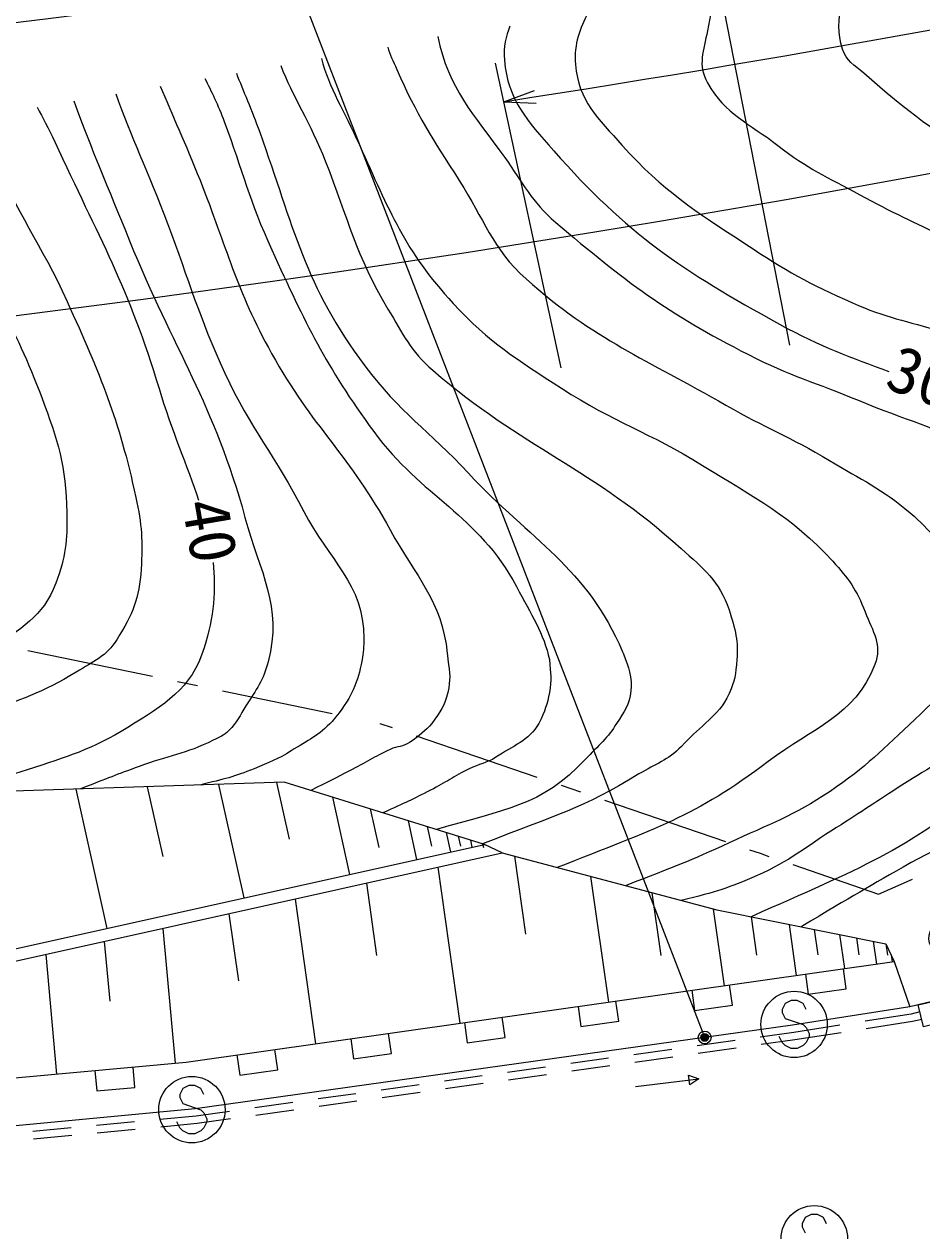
# Model space of a CAD drawing. Units: millimetres, scale not verified. Extents: x 40000 to 680000, y 20000 to 380000.
# Drawn here: x 391762 to 426941, y 271526 to 318802 of the extents above; entities that cross this region are included whole.
import ezdxf
from ezdxf.enums import TextEntityAlignment as Align

# ---------------------------------------------------------------- set-up
doc = ezdxf.new("R2010")
doc.units = ezdxf.units.MM
doc.header["$LTSCALE"] = 1000
doc.header["$PDMODE"] = 32
doc.header["$PDSIZE"] = 500
doc.linetypes.add('CHAIN', pattern=[18.5, 12, -1.5, 3.5, -1.5])
for name, color, linetype, lineweight in [('M-BGD', 7, 'Continuous', 13), ('M-BMK', 2, 'CHAIN', 13), ('M-BMK-ROW', 30, 'Continuous', 13), ('M-STR-HTXT', 7, 'Continuous', 13), ('M-STR-STRC', 7, 'Continuous', 13)]:
    doc.layers.add(name, color=color, linetype=linetype, lineweight=lineweight)
doc.styles.add('ＭＳ ゴシック', font='')
doc.styles.get('ＭＳ ゴシック').set_extended_font_data('MS Gothic')

msp = doc.modelspace()

# ---------------------------------------------------------------- linework, layer by layer
at = {"layer": 'M-BGD'}
for p, q in [((396585, 288925), (397191, 286196)), ((399379, 289016), (400367, 284567)), ((401656, 289091), (402151, 286866)), ((393791, 288834), (395003, 283376)), ((403846, 288513), (404518, 285489)), ((405325, 288054), (405661, 286542)), ((406805, 287595), (407143, 286072)), ((407550, 287364), (407719, 286602)), ((408295, 287133), (408465, 286366)), ((408772, 286984), (408857, 286601)), ((409250, 286836), (409312, 286554)), ((409727, 286688), (409758, 286547)), ((410495, 286330), (409806, 286664)), ((410976, 286203), (411410, 283148)), ((407969, 285769), (408837, 279660)), ((405173, 285148), (405576, 282313)), ((413957, 285411), (414657, 280487)), ((416361, 284772), (416710, 282311)), ((402378, 284527), (403184, 278857)), ((418764, 284134), (419190, 281132)), ((399789, 283952), (400162, 281327)), ((420249, 283828), (420462, 282327)), ((397201, 283377), (397685, 278096)), ((421736, 283531), (422019, 281534)), ((422725, 283333), (422867, 282335)), ((394904, 282867), (395119, 280524)), ((423714, 283135), (423903, 281801)), ((424374, 283003), (424469, 282336)), ((425035, 282871), (425162, 281980)), ((425525, 282773), (425589, 282328)), ((392607, 282357), (393036, 277670)), ((425743, 282326), (425780, 282068)), ((423977, 281004), (423864, 281796)), ((425860, 282080), (426464, 280301)), ((422379, 281585), (422491, 280793)), ((417924, 280952), (418036, 280160)), ((419521, 280371), (419409, 281163)), ((422491, 280793), (423977, 281004)), ((415066, 279737), (414954, 280529)), ((418036, 280160), (419521, 280371)), ((410611, 279104), (410498, 279896)), ((413468, 280318), (413581, 279526)), ((426519, 280021), (424713, 279738)), ((426867, 280103), (426519, 280021)), ((409013, 279685), (409126, 278893)), ((413581, 279526), (415066, 279737)), ((423725, 279584), (421918, 279302)), ((426577, 279726), (424764, 279443)), ((426937, 279812), (426577, 279726)), ((404558, 279052), (404671, 278260)), ((406156, 278471), (406043, 279263)), ((409126, 278893), (410611, 279104)), ((419619, 278980), (418133, 278772)), ((421918, 279302), (420609, 279118)), ((421962, 279005), (420649, 278821)), ((423776, 279288), (421962, 279005)), ((401700, 277838), (401588, 278630)), ((404671, 278260), (406156, 278471)), ((417143, 278633), (415657, 278425)), ((419658, 278682), (418173, 278475)), ((400103, 278419), (400215, 277627)), ((414667, 278287), (413182, 278079)), ((414707, 277989), (413221, 277781)), ((417182, 278336), (415697, 278128)), ((394535, 277808), (394608, 277011)), ((396102, 277148), (396029, 277945)), ((400215, 277627), (401700, 277838)), ((409715, 277594), (408230, 277386)), ((412191, 277940), (410706, 277732)), ((412231, 277643), (410745, 277435)), ((417802, 277623), (418196, 277481)), ((417846, 277251), (417802, 277623)), ((394608, 277011), (396102, 277148)), ((407240, 277247), (405754, 277039)), ((409755, 277296), (408269, 277088)), ((415714, 277188), (418196, 277481)), ((418196, 277481), (417846, 277251)), ((404764, 276901), (403278, 276693)), ((404803, 276603), (403318, 276395)), ((407279, 276950), (405793, 276742)), ((399812, 276208), (398503, 276024)), ((402288, 276554), (400802, 276346)), ((402327, 276257), (400842, 276049)), ((396089, 275796), (394595, 275654)), ((398503, 276024), (397084, 275890)), ((398538, 275726), (397113, 275591)), ((399851, 275910), (398538, 275726)), ((393600, 275560), (392107, 275418)), ((393628, 275261), (392135, 275120)), ((396117, 275497), (394624, 275355))]:
    msp.add_line(p, q, dxfattribs=at)
for points in [[(464188, 288300), (429149, 280940), (426464, 280301), (421876, 279584), (398470, 276308), (374738, 274059), (350855, 272828), (327965, 272278), (303959, 272935), (279920, 274378), (268625, 275481), (256727, 276805), (242333, 278488), (213212, 283229), (211907, 283372), (200975, 285331), (177777, 290226), (162286, 294597), (143942, 301907), (136577, 304368), (128706, 306811), (115359, 308902), (109549, 309905)], [(409806, 286664), (401955, 289100), (383081, 288484), (379268, 289037), (348802, 286649), (348195, 285509), (340341, 284050), (328015, 283842), (310808, 284016), (295614, 279909)], [(295614, 279909), (308379, 279208), (327972, 278554), (341409, 278778), (355665, 280049), (379800, 281847), (391406, 282577), (409806, 286664)], [(286636, 275918), (289250, 276530), (294499, 279484), (308381, 278721), (327974, 278068), (341410, 278292), (355667, 279562), (379802, 281361), (391408, 282091), (410495, 286330), (418903, 284097), (425532, 282772), (425860, 282080)], [(286636, 275918), (304126, 274686), (327850, 274120), (351084, 274608), (374533, 275975), (398106, 278135), (425860, 282080)]]:
    msp.add_lwpolyline(points, dxfattribs=at)
msp.add_lwpolyline([(426801, 280381), (427521, 280552), (427725, 279697), (427005, 279525)], close=True, dxfattribs=at)
for points, knots in [([(434702, 285935), (434465, 285872), (434100, 285769), (433930, 285982), (433772, 286180), (433876, 286435), (433972, 286699), (434185, 287289), (434442, 287558), (434773, 288091), (436234, 290452), (437329, 291604), (438675, 294032), (439628, 295750), (440083, 296759), (440836, 298574), (441208, 299472), (441540, 299960), (441649, 300927), (441763, 301948), (441735, 302549), (441526, 303556), (441311, 304593), (440989, 305126), (440506, 306068), (439944, 307166), (439692, 307874), (438802, 308728), (437799, 309689), (436776, 309506), (435520, 310100), (433091, 311247), (431700, 311864), (429442, 313318), (427484, 314579), (426406, 315338), (424662, 316882), (424295, 317207), (423973, 317354), (423832, 317825), (423455, 319085), (423885, 320029), (424551, 321066)], [0, 0, 0, 0, 1, 1, 1, 2, 2, 2, 3, 3, 3, 4, 4, 4, 5, 5, 5, 6, 6, 6, 7, 7, 7, 8, 8, 8, 9, 9, 9, 10, 10, 10, 11, 11, 11, 12, 12, 12, 13, 13, 13, 14, 14, 14, 14]), ([(418887, 320099), (418760, 319625), (418649, 319115), (418538, 318542), (418386, 317762), (418145, 317200), (418535, 316508), (419247, 315248), (420164, 314936), (421303, 314044), (422453, 313143), (423228, 312820), (424510, 312120), (426968, 310777), (428469, 310262), (430926, 308917), (433070, 307743), (434630, 307475), (436272, 305665), (437554, 304251), (438304, 303319), (438781, 301471), (439065, 300370), (438814, 299684), (438615, 298565), (438319, 296897), (437940, 295988), (437187, 294471), (436447, 292982), (435795, 292268), (434713, 291006), (433618, 289730), (432831, 289180), (431614, 288020), (430491, 286949), (429779, 286432), (428730, 285289), (428264, 284782), (428032, 284467), (427666, 283884), (427424, 283500), (427110, 283215), (427226, 282810), (427299, 282557), (427606, 282570), (427880, 282502), (428154, 282433), (428318, 282448), (428599, 282422), (428845, 282399), (428924, 282393), (429228, 282372)], [0, 0, 0, 0, 1, 1, 1, 2, 2, 2, 3, 3, 3, 4, 4, 4, 5, 5, 5, 6, 6, 6, 7, 7, 7, 8, 8, 8, 9, 9, 9, 10, 10, 10, 11, 11, 11, 12, 12, 12, 13, 13, 13, 14, 14, 14, 15, 15, 15, 16, 16, 16, 17, 17, 17, 17]), ([(413863, 319240), (413538, 318647), (413301, 318047), (413368, 317218), (413482, 315793), (414244, 315113), (415201, 314050), (416820, 312251), (418021, 311516), (420041, 310182), (421595, 309156), (422512, 308632), (424218, 307883), (425527, 307307), (426333, 307171), (427707, 306771), (429072, 306374), (429912, 306398), (431236, 305882), (432170, 305519), (432638, 305171), (433443, 304573), (434784, 303578), (435457, 302865), (436409, 301493), (437007, 300630), (437206, 299998), (437285, 298950), (437405, 297334), (437123, 296362), (436457, 294884), (435540, 292851), (434468, 292016), (432978, 290356), (432093, 289369), (431523, 288870), (430449, 288093), (429033, 287069), (428043, 286810), (426520, 285953), (424821, 284998), (424280, 284672), (422209, 283436)], [0, 0, 0, 0, 1, 1, 1, 2, 2, 2, 3, 3, 3, 4, 4, 4, 5, 5, 5, 6, 6, 6, 7, 7, 7, 8, 8, 8, 9, 9, 9, 10, 10, 10, 11, 11, 11, 12, 12, 12, 13, 13, 13, 14, 14, 14, 14]), ([(410799, 318717), (410638, 318328), (410536, 317920), (410582, 317395), (410718, 315820), (411473, 315027), (412517, 313839), (415395, 310567), (417548, 309145), (421367, 307047), (423000, 306149), (424168, 305739), (425648, 305190)], [0, 0, 0, 0, 1, 1, 1, 2, 2, 2, 3, 3, 3, 4, 4, 4, 4]), ([(407971, 318324), (408397, 316250), (409364, 315304), (410593, 313580), (411327, 312551), (411632, 311857), (412593, 311037), (415317, 308716), (416958, 307477), (420147, 305853), (421781, 305020), (422790, 304757), (424483, 304051), (426326, 303283), (427454, 303049), (429197, 302075), (430208, 301510), (430717, 301081), (431575, 300304), (432566, 299406), (433340, 298905), (433695, 297617), (433924, 296786), (433569, 296259), (433269, 295451), (432942, 294573), (432685, 294084), (432086, 293364), (431128, 292212), (430354, 291787), (429152, 290894), (428037, 290066), (427321, 289736), (426154, 288985), (425152, 288340), (424605, 287957), (423596, 287323), (422394, 286568), (421781, 286022), (420483, 285447), (419367, 284953), (418896, 284816), (417515, 284466)], [0, 0, 0, 0, 1, 1, 1, 2, 2, 2, 3, 3, 3, 4, 4, 4, 5, 5, 5, 6, 6, 6, 7, 7, 7, 8, 8, 8, 9, 9, 9, 10, 10, 10, 11, 11, 11, 12, 12, 12, 13, 13, 13, 14, 14, 14, 14]), ([(406016, 317900), (406090, 317619), (406215, 317361), (406362, 317027), (407151, 315243), (407756, 314315), (408813, 312675), (409799, 311145), (410076, 310033), (411435, 308822), (414135, 306417), (416126, 305680), (419258, 303875), (420815, 302978), (421780, 302640), (423317, 301710), (424579, 300945), (425366, 300614), (426486, 299653), (427307, 298949), (427642, 298422), (428423, 297673), (428880, 297234), (429309, 297141), (429639, 296600), (429916, 296148), (430167, 295873), (430149, 295344), (430139, 295043), (429849, 294982), (429650, 294756), (428521, 293480), (427926, 292723), (426674, 291569), (425418, 290412), (424762, 289688), (423342, 288742), (421901, 287782), (420964, 287454), (419391, 286730), (417828, 286011), (417276, 285799), (415321, 285049)], [0, 0, 0, 0, 1, 1, 1, 2, 2, 2, 3, 3, 3, 4, 4, 4, 5, 5, 5, 6, 6, 6, 7, 7, 7, 8, 8, 8, 9, 9, 9, 10, 10, 10, 11, 11, 11, 12, 12, 12, 13, 13, 13, 14, 14, 14, 14]), ([(403409, 317454), (403715, 316313), (404303, 315390), (404903, 314069), (406068, 311503), (406663, 309928), (408577, 307859), (410005, 306315), (411051, 305683), (412816, 304538), (414881, 303200), (416255, 302816), (418346, 301517), (420448, 300211), (421768, 299578), (423447, 297760), (424073, 297083), (424381, 296629), (424719, 295772), (425019, 295011), (425396, 294474), (425097, 293713), (424289, 291658), (422673, 291246), (420914, 289911), (418037, 287726), (416513, 287298), (412652, 285757)], [0, 0, 0, 0, 1, 1, 1, 2, 2, 2, 3, 3, 3, 4, 4, 4, 5, 5, 5, 6, 6, 6, 7, 7, 7, 8, 8, 8, 9, 9, 9, 9]), ([(400078, 316885), (400344, 316178), (400676, 315460), (400993, 314571), (402315, 310876), (402756, 308545), (405116, 305409), (406487, 303587), (407615, 302876), (409172, 301210), (411637, 298572), (413790, 297533), (415212, 294215), (415257, 294109), (415295, 294007), (415326, 293907)], [0, 0, 0, 0, 1, 1, 1, 2, 2, 2, 3, 3, 3, 4, 4, 4, 5, 5, 5, 5]), ([(401815, 317182), (402277, 315982), (402974, 314941), (403564, 313443), (404465, 311153), (404745, 309746), (406020, 307640), (406622, 306647), (406894, 305997), (407775, 305240), (411321, 302192), (414036, 301401), (417503, 298265), (418389, 297464), (419003, 296987), (419385, 295857), (419634, 295117), (419750, 294574), (419694, 293907)], [0, 0, 0, 0, 1, 1, 1, 2, 2, 2, 3, 3, 3, 4, 4, 4, 5, 5, 5, 6, 6, 6, 6]), ([(397096, 316376), (397555, 315242), (398081, 314139), (398655, 312688), (399711, 310019), (400067, 308406), (401459, 305896), (403036, 303052), (404549, 301843), (406106, 298989), (407105, 297159), (408138, 296217), (408341, 294143), (408349, 294062), (408357, 293984), (408365, 293907)], [0, 0, 0, 0, 1, 1, 1, 2, 2, 2, 3, 3, 3, 4, 4, 4, 5, 5, 5, 5]), ([(398846, 316675), (399093, 316170), (399361, 315643), (399603, 314990), (400330, 313027), (400592, 311868), (401463, 309964), (402790, 307064), (403574, 305415), (405461, 302844), (407370, 300245), (409533, 299613), (411051, 296768), (411630, 295681), (412134, 294909), (412344, 293907)], [0, 0, 0, 0, 1, 1, 1, 2, 2, 2, 3, 3, 3, 4, 4, 4, 5, 5, 5, 5]), ([(395351, 316077), (395951, 314402), (396609, 313036), (397379, 310997), (398247, 308698), (398597, 307352), (399630, 305122), (400653, 302914), (401611, 301879), (402719, 299713), (403699, 297797), (405080, 296884), (405073, 294732), (405072, 294424), (405051, 294156), (405009, 293907)], [0, 0, 0, 0, 1, 1, 1, 2, 2, 2, 3, 3, 3, 4, 4, 4, 5, 5, 5, 5]), ([(392275, 315552), (392490, 315141), (392710, 314731), (392959, 314192), (394681, 310471), (395871, 308451), (397049, 304523), (397541, 302883), (398151, 301496), (398597, 300149)], [0, 0, 0, 0, 1, 1, 1, 2, 2, 2, 3, 3, 3, 3]), ([(393706, 315796), (394439, 313815), (395007, 312486), (395891, 310318), (397625, 306070), (399203, 303903), (400416, 299478), (401007, 297321), (401888, 295990), (401328, 293825), (401139, 293094), (400856, 292740), (400455, 292101), (400210, 291709), (400111, 291452), (399784, 291125), (399584, 290924), (399419, 290872), (399166, 290745), (398095, 290205), (397394, 290141), (396269, 289723), (395366, 289388), (395075, 289277), (393966, 288840)], [0, 0, 0, 0, 1, 1, 1, 2, 2, 2, 3, 3, 3, 4, 4, 4, 5, 5, 5, 6, 6, 6, 7, 7, 7, 8, 8, 8, 8]), ([(389947, 315154), (390116, 314699), (390303, 314222), (390513, 313712), (391476, 311369), (392407, 310239), (393451, 307931), (394760, 305037), (395464, 303360), (396142, 300258), (396377, 299183), (396414, 298546), (396345, 297448), (396274, 296320), (396009, 295667), (395408, 294710), (394979, 294027), (394489, 293834), (393800, 293414), (392461, 292596), (391600, 292328), (390125, 291793), (388138, 291072), (386993, 290755), (384954, 290198), (382955, 289651), (382271, 289501), (379793, 288961)], [0, 0, 0, 0, 1, 1, 1, 2, 2, 2, 3, 3, 3, 4, 4, 4, 5, 5, 5, 6, 6, 6, 7, 7, 7, 8, 8, 8, 9, 9, 9, 9]), ([(386891, 314632), (387045, 314180), (387238, 313711), (387486, 313210), (387912, 312350), (388326, 311970), (388824, 311149), (390416, 308526), (391366, 307051), (392450, 304180), (393087, 302492), (393401, 301471), (393435, 299667), (393455, 298572), (393387, 297923), (393004, 296897), (392504, 295558), (391594, 295141), (390472, 294254), (389980, 293864), (389573, 293867), (388985, 293647), (386663, 292777), (385343, 292328), (382954, 291661), (380370, 290939), (379442, 290771), (376252, 290162)], [0, 0, 0, 0, 1, 1, 1, 2, 2, 2, 3, 3, 3, 4, 4, 4, 5, 5, 5, 6, 6, 6, 7, 7, 7, 8, 8, 8, 9, 9, 9, 9]), ([(427997, 304334), (429555, 303885), (430820, 303865), (432286, 302793), (433616, 301820), (434450, 301119), (435005, 299568), (435464, 298287), (435568, 297462), (435421, 296109), (435335, 295313), (434993, 294918), (434541, 294258), (432927, 291904), (431643, 290844), (429454, 289013), (426289, 286365), (424563, 285765), (420249, 283828)], [0, 0, 0, 0, 1, 1, 1, 2, 2, 2, 3, 3, 3, 4, 4, 4, 5, 5, 5, 6, 6, 6, 6]), ([(399165, 297710), (399276, 296676), (399200, 295592), (398819, 294366), (398318, 292754), (397260, 292138), (395824, 291251), (394403, 290373), (393471, 290110), (391884, 289591), (390459, 289125), (389914, 289004), (388163, 288650)], [0, 0, 0, 0, 1, 1, 1, 2, 2, 2, 3, 3, 3, 4, 4, 4, 4]), ([(405009, 293907), (404897, 293367), (404845, 293168), (404650, 292728), (404415, 292197), (404248, 292007), (403834, 291486)], [0, 0, 0, 0, 1, 1, 1, 2, 2, 2, 2]), ([(408365, 293907), (408446, 293367), (408477, 293112), (408365, 292624), (408245, 292102), (408075, 291879), (407732, 291407)], [0, 0, 0, 0, 1, 1, 1, 2, 2, 2, 2]), ([(412344, 293907), (412402, 293341), (412425, 293119), (412344, 292624), (412263, 292129), (412171, 291925), (411936, 291407)], [0, 0, 0, 0, 1, 1, 1, 2, 2, 2, 2]), ([(415326, 293907), (415501, 293421), (415582, 293162), (415535, 292677), (415482, 292137), (415295, 291883), (414972, 291407)], [0, 0, 0, 0, 1, 1, 1, 2, 2, 2, 2]), ([(419694, 293907), (419645, 293328), (419613, 293066), (419392, 292584), (419146, 292048), (418919, 291850), (418449, 291407)], [0, 0, 0, 0, 1, 1, 1, 2, 2, 2, 2]), ([(403834, 291486), (403307, 290932), (402883, 290747), (402230, 290335), (401695, 289998), (401358, 289872), (400774, 289631), (399971, 289301), (399647, 289239), (398645, 288992)], [0, 0, 0, 0, 1, 1, 1, 2, 2, 2, 3, 3, 3, 3]), ([(407732, 291407), (407495, 291122), (407243, 290911), (406866, 290659), (406605, 290484), (406394, 290520), (406109, 290389), (405466, 290096), (405136, 289871), (404508, 289546), (403921, 289241), (403733, 289146), (402999, 288776)], [0, 0, 0, 0, 1, 1, 1, 2, 2, 2, 3, 3, 3, 4, 4, 4, 4]), ([(411936, 291407), (411512, 290716), (410948, 290543), (410244, 290080), (409875, 289837), (409601, 289827), (409205, 289630), (408599, 289327), (408290, 289102), (407689, 288790), (406970, 288417), (406719, 288308), (405816, 287902)], [0, 0, 0, 0, 1, 1, 1, 2, 2, 2, 3, 3, 3, 4, 4, 4, 4]), ([(414972, 291407), (414675, 290865), (414253, 290537), (413755, 290000), (412042, 288152), (410543, 288030), (407919, 287249)], [0, 0, 0, 0, 1, 1, 1, 2, 2, 2, 2]), ([(418449, 291407), (418161, 291131), (417844, 290851), (417519, 290508), (416987, 289946), (416518, 289831), (415856, 289428), (413617, 288064), (412636, 287819), (409727, 286688)], [0, 0, 0, 0, 1, 1, 1, 2, 2, 2, 3, 3, 3, 3])]:
    msp.add_open_spline(points, degree=3, knots=knots, dxfattribs=at)
at = {"layer": 'M-BMK'}
msp.add_arc((327236, 859246), 597374, 264.29835, 283.44672, dxfattribs=at)
at = {"layer": 'M-BMK-ROW'}
for p, q in [((391902, 294266), (396798, 293252)), ((397777, 293049), (398560, 292887)), ((399540, 292684), (403834, 291794)), ((405704, 291407), (405705, 291407)), ((405705, 291407), (406182, 291244)), ((407128, 290921), (411859, 289304)), ((412806, 288981), (413563, 288722)), ((414509, 288399), (419240, 286782)), ((420187, 286459), (420600, 286317)), ((420600, 286317), (420943, 286199)), ((421889, 285874), (425241, 284721)), ((425241, 284721), (426572, 285311))]:
    msp.add_line(p, q, dxfattribs=at)
at = {"layer": 'M-STR-HTXT'}
for p, q in [((421763, 306230), (418419, 323385)), ((412810, 305337), (410234, 317275)), ((410560, 315764), (411757, 316202)), ((410560, 315764), (411833, 315708))]:
    msp.add_line(p, q, dxfattribs=at)
for centre, radius, start, end in [((315976, 945847), 631505, 249.16331, 279.3476), ((314133, 939876), 631517, 278.78292, 291.73143), ((312289, 933905), 631505, 262.30143, 292.08309), ((328945, 878162), 653077, 246.43548, 276.66886), ((328796, 883448), 653077, 265.89302, 292.30143)]:
    msp.add_arc(centre, radius, start, end, dxfattribs=at)
at = {"layer": 'M-STR-STRC'}
for p, q in [((418431, 279102), (398279, 331243)), ((421581, 280439), (421463, 280202)), ((421818, 280557), (421581, 280439)), ((422054, 280557), (421818, 280557)), ((422291, 280439), (422054, 280557)), ((422409, 280202), (422291, 280439)), ((421463, 280202), (421463, 280084)), ((421463, 280084), (421581, 279848)), ((421581, 279848), (422291, 279612)), ((422291, 279612), (422409, 279493)), ((422409, 279493), (422527, 279257)), ((421463, 278902), (421345, 279139)), ((422527, 279139), (422409, 278902)), ((422527, 279257), (422527, 279139)), ((421581, 278784), (421463, 278902)), ((421818, 278666), (421581, 278784)), ((422054, 278666), (421818, 278666)), ((422291, 278784), (422054, 278666)), ((422409, 278902), (422291, 278784)), ((397980, 277101), (397862, 276865)), ((398217, 277219), (397980, 277101)), ((398453, 277219), (398217, 277219)), ((398689, 277101), (398453, 277219)), ((398808, 276865), (398689, 277101)), ((397862, 276865), (397862, 276746)), ((397862, 276746), (397980, 276510)), ((397980, 276510), (398689, 276274)), ((398689, 276274), (398808, 276156)), ((398808, 276156), (398926, 275919)), ((397862, 275565), (397744, 275801)), ((398926, 275801), (398808, 275565)), ((398926, 275919), (398926, 275801)), ((397980, 275446), (397862, 275565)), ((398217, 275328), (397980, 275446)), ((398453, 275328), (398217, 275328)), ((398689, 275446), (398453, 275328)), ((398808, 275565), (398689, 275446)), ((422373, 272044), (422255, 271807)), ((422609, 272162), (422373, 272044)), ((422846, 272162), (422609, 272162)), ((423082, 272044), (422846, 272162)), ((423200, 271807), (423082, 272044)), ((422255, 271807), (422255, 271689)), ((422255, 271689), (422373, 271453))]:
    msp.add_line(p, q, dxfattribs=at)
for centre, radius in [((421936, 279612), 1300), ((418431, 279102), 150), ((418431, 279102), 120), ((418431, 279102), 90), ((418431, 279102), 60), ((418431, 279102), 30), ((398335, 276274), 1300), ((422727, 271217), 1300)]:
    msp.add_circle(centre, radius, dxfattribs=at)
msp.add_point((418431, 279102), dxfattribs=at)

# ---------------------------------------------------------------- texts
at = {"layer": 'M-BGD', "style": 'ＭＳ ゴシック'}
for s, rotation, p in [('30', 339.908, (425233, 304055)), ('40', 279.711, (397400, 299944))]:
    msp.add_text(s, height=1833, rotation=rotation, dxfattribs=at).set_placement(p, align=Align.BOTTOM_LEFT)

doc.saveas('drawing.dxf')
